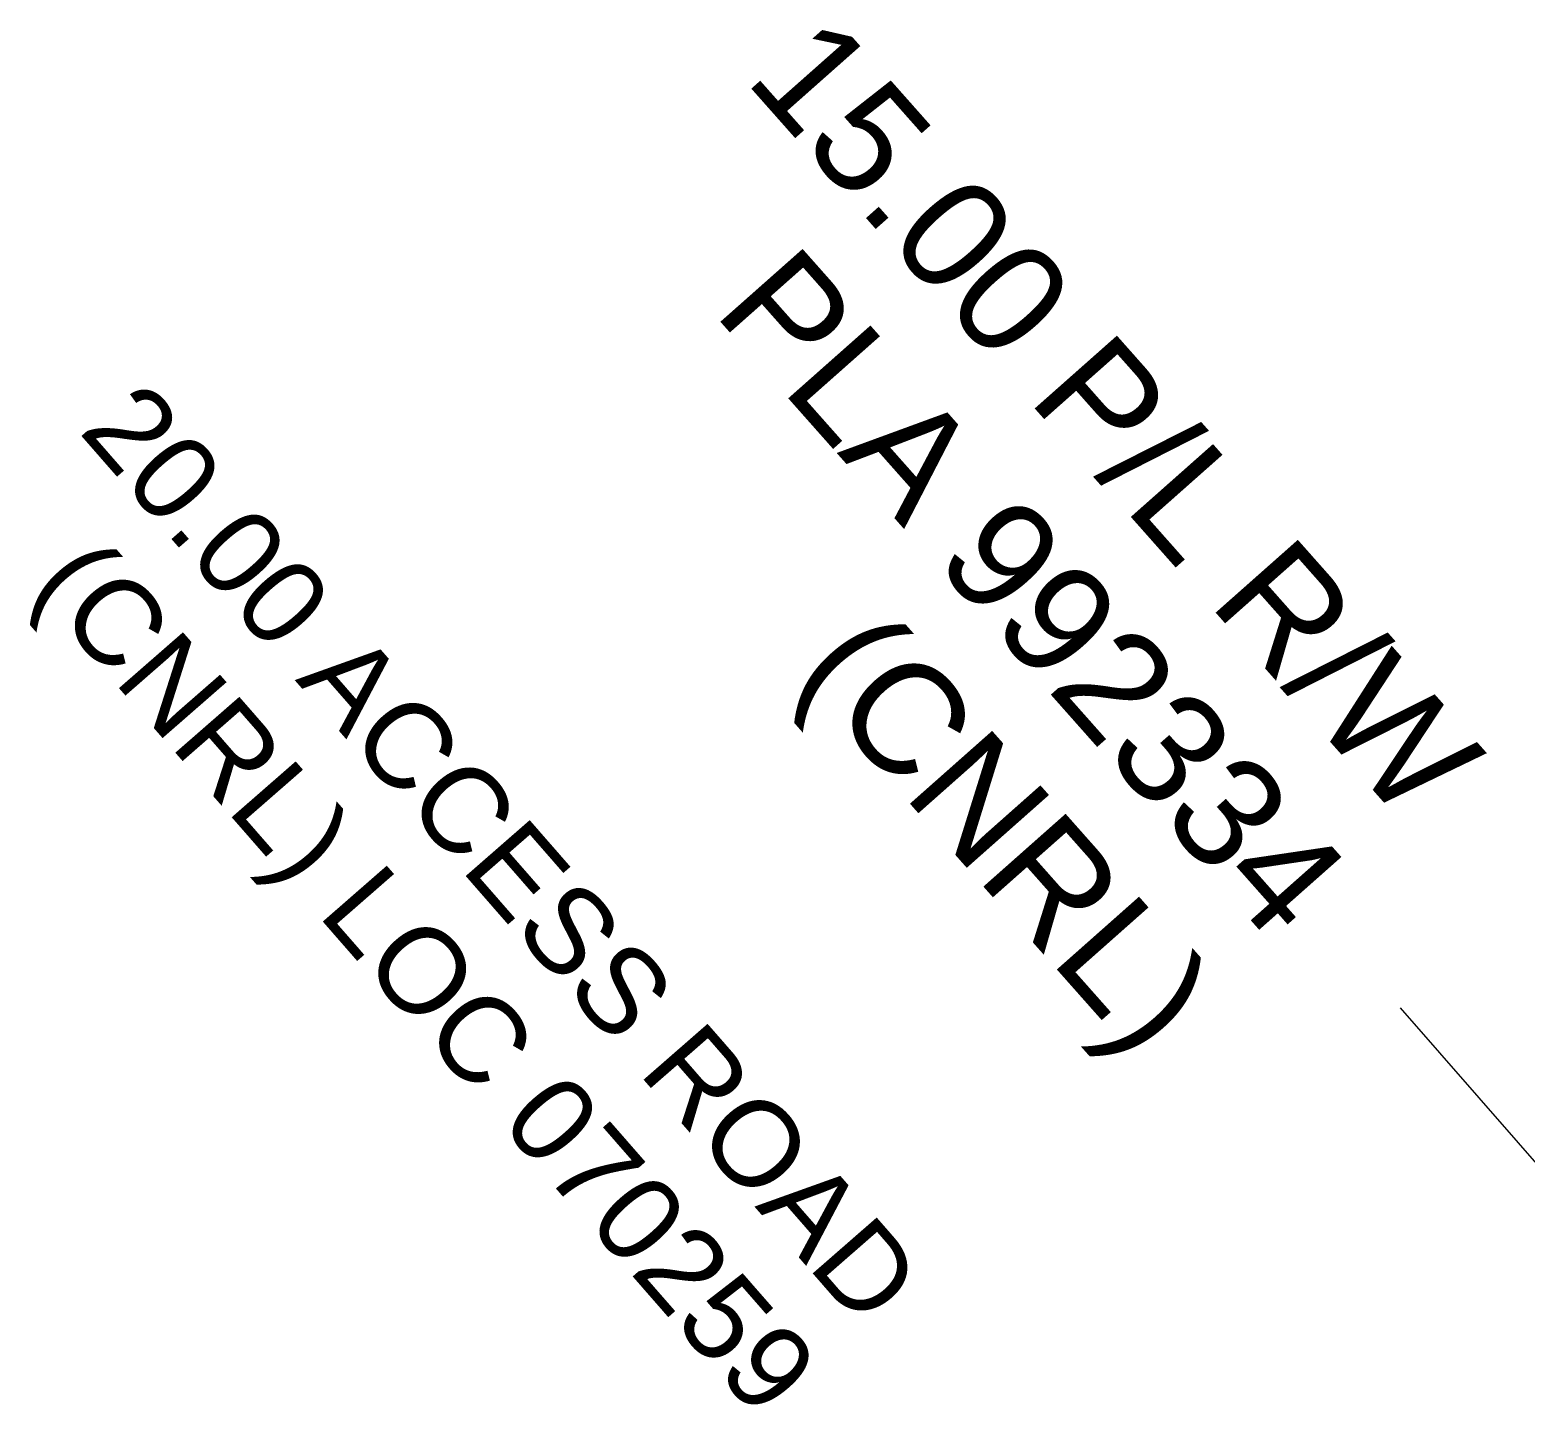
# Model space of a CAD drawing. Extents: x 380192 to 391966, y 6058532 to 6064394.
# Drawn here: x 389737.8 to 389867.2, y 6061254.3 to 6061375 of the extents above; entities that cross this region are included whole.
import ezdxf
from ezdxf.enums import TextEntityAlignment as Align

# ---------------------------------------------------------------- set-up
doc = ezdxf.new("R2010")
doc.units = 0
doc.header["$LTSCALE"] = 5
doc.layers.add('F-AR-T', color=190, linetype='Continuous', lineweight=9)
doc.layers.add('F-RW-T', color=190, linetype='Continuous', lineweight=9)
doc.styles.add('80CG', font='ARIALN.TTF', dxfattribs={"height": 10})
doc.styles.add('A60', font='arial.ttf', dxfattribs={"height": 7.35})
doc.styles.add('A80', font='arial.ttf', dxfattribs={"height": 9.5})
doc.dimstyles.new('Compass 5 000', dxfattribs={"dimscale": 5, "dimtxt": 9, "dimasz": 2, "dimexe": 0.2, "dimexo": 0.0625, "dimgap": 0.5, "dimtad": 0, "dimtih": 1, "dimtoh": 1, "dimzin": 0, "dimdsep": 46, "dimtxsty": '80CG', "dimcen": 0.1, "dimse1": 1, "dimse2": 1, "dimclrd": 256, "dimclrt": 256, "dimaunit": 1, "dimadec": 4, "dimazin": 0, "dimtfac": 0.06, "dimtofl": 0, "dimtmove": 0, "dimatfit": 1, "dimfxl": 0.2, "dimtolj": 1, "dimtzin": 0, "dimlwd": -1, "dimarcsym": 0})

msp = doc.modelspace()

# ---------------------------------------------------------------- texts
at = {"layer": 'F-AR-T', "style": 'A60'}
for s, p in [('20.00 ACCESS ROAD', (389812.62, 6061264.86)), ('(CNRL) LOC 070259', (389803.65, 6061257.03))]:
    msp.add_text(s, height=7.35, rotation=311.127, dxfattribs=at).set_placement(p, align=Align.MIDDLE_RIGHT)
at = {"layer": 'F-RW-T', "style": 'A80'}
for s, p in [('15.00 P/L R/W', (389860.33, 6061309.22)), ('PLA 992334', (389848.82, 6061299.02)), ('(CNRL)', (389837.31, 6061288.82))]:
    msp.add_text(s, height=9.5, rotation=311.5424, dxfattribs=at).set_placement(p, align=Align.MIDDLE_RIGHT)

# ---------------------------------------------------------------- leaders
at = {"layer": 'F-RW-T'}
msp.add_leader([(389950.47, 6061182.61), (389856.37, 6061290.38)], dimstyle='Compass 5 000', override={"dimtxsty": '80CG'}, dxfattribs=at)

doc.saveas('drawing.dxf')
